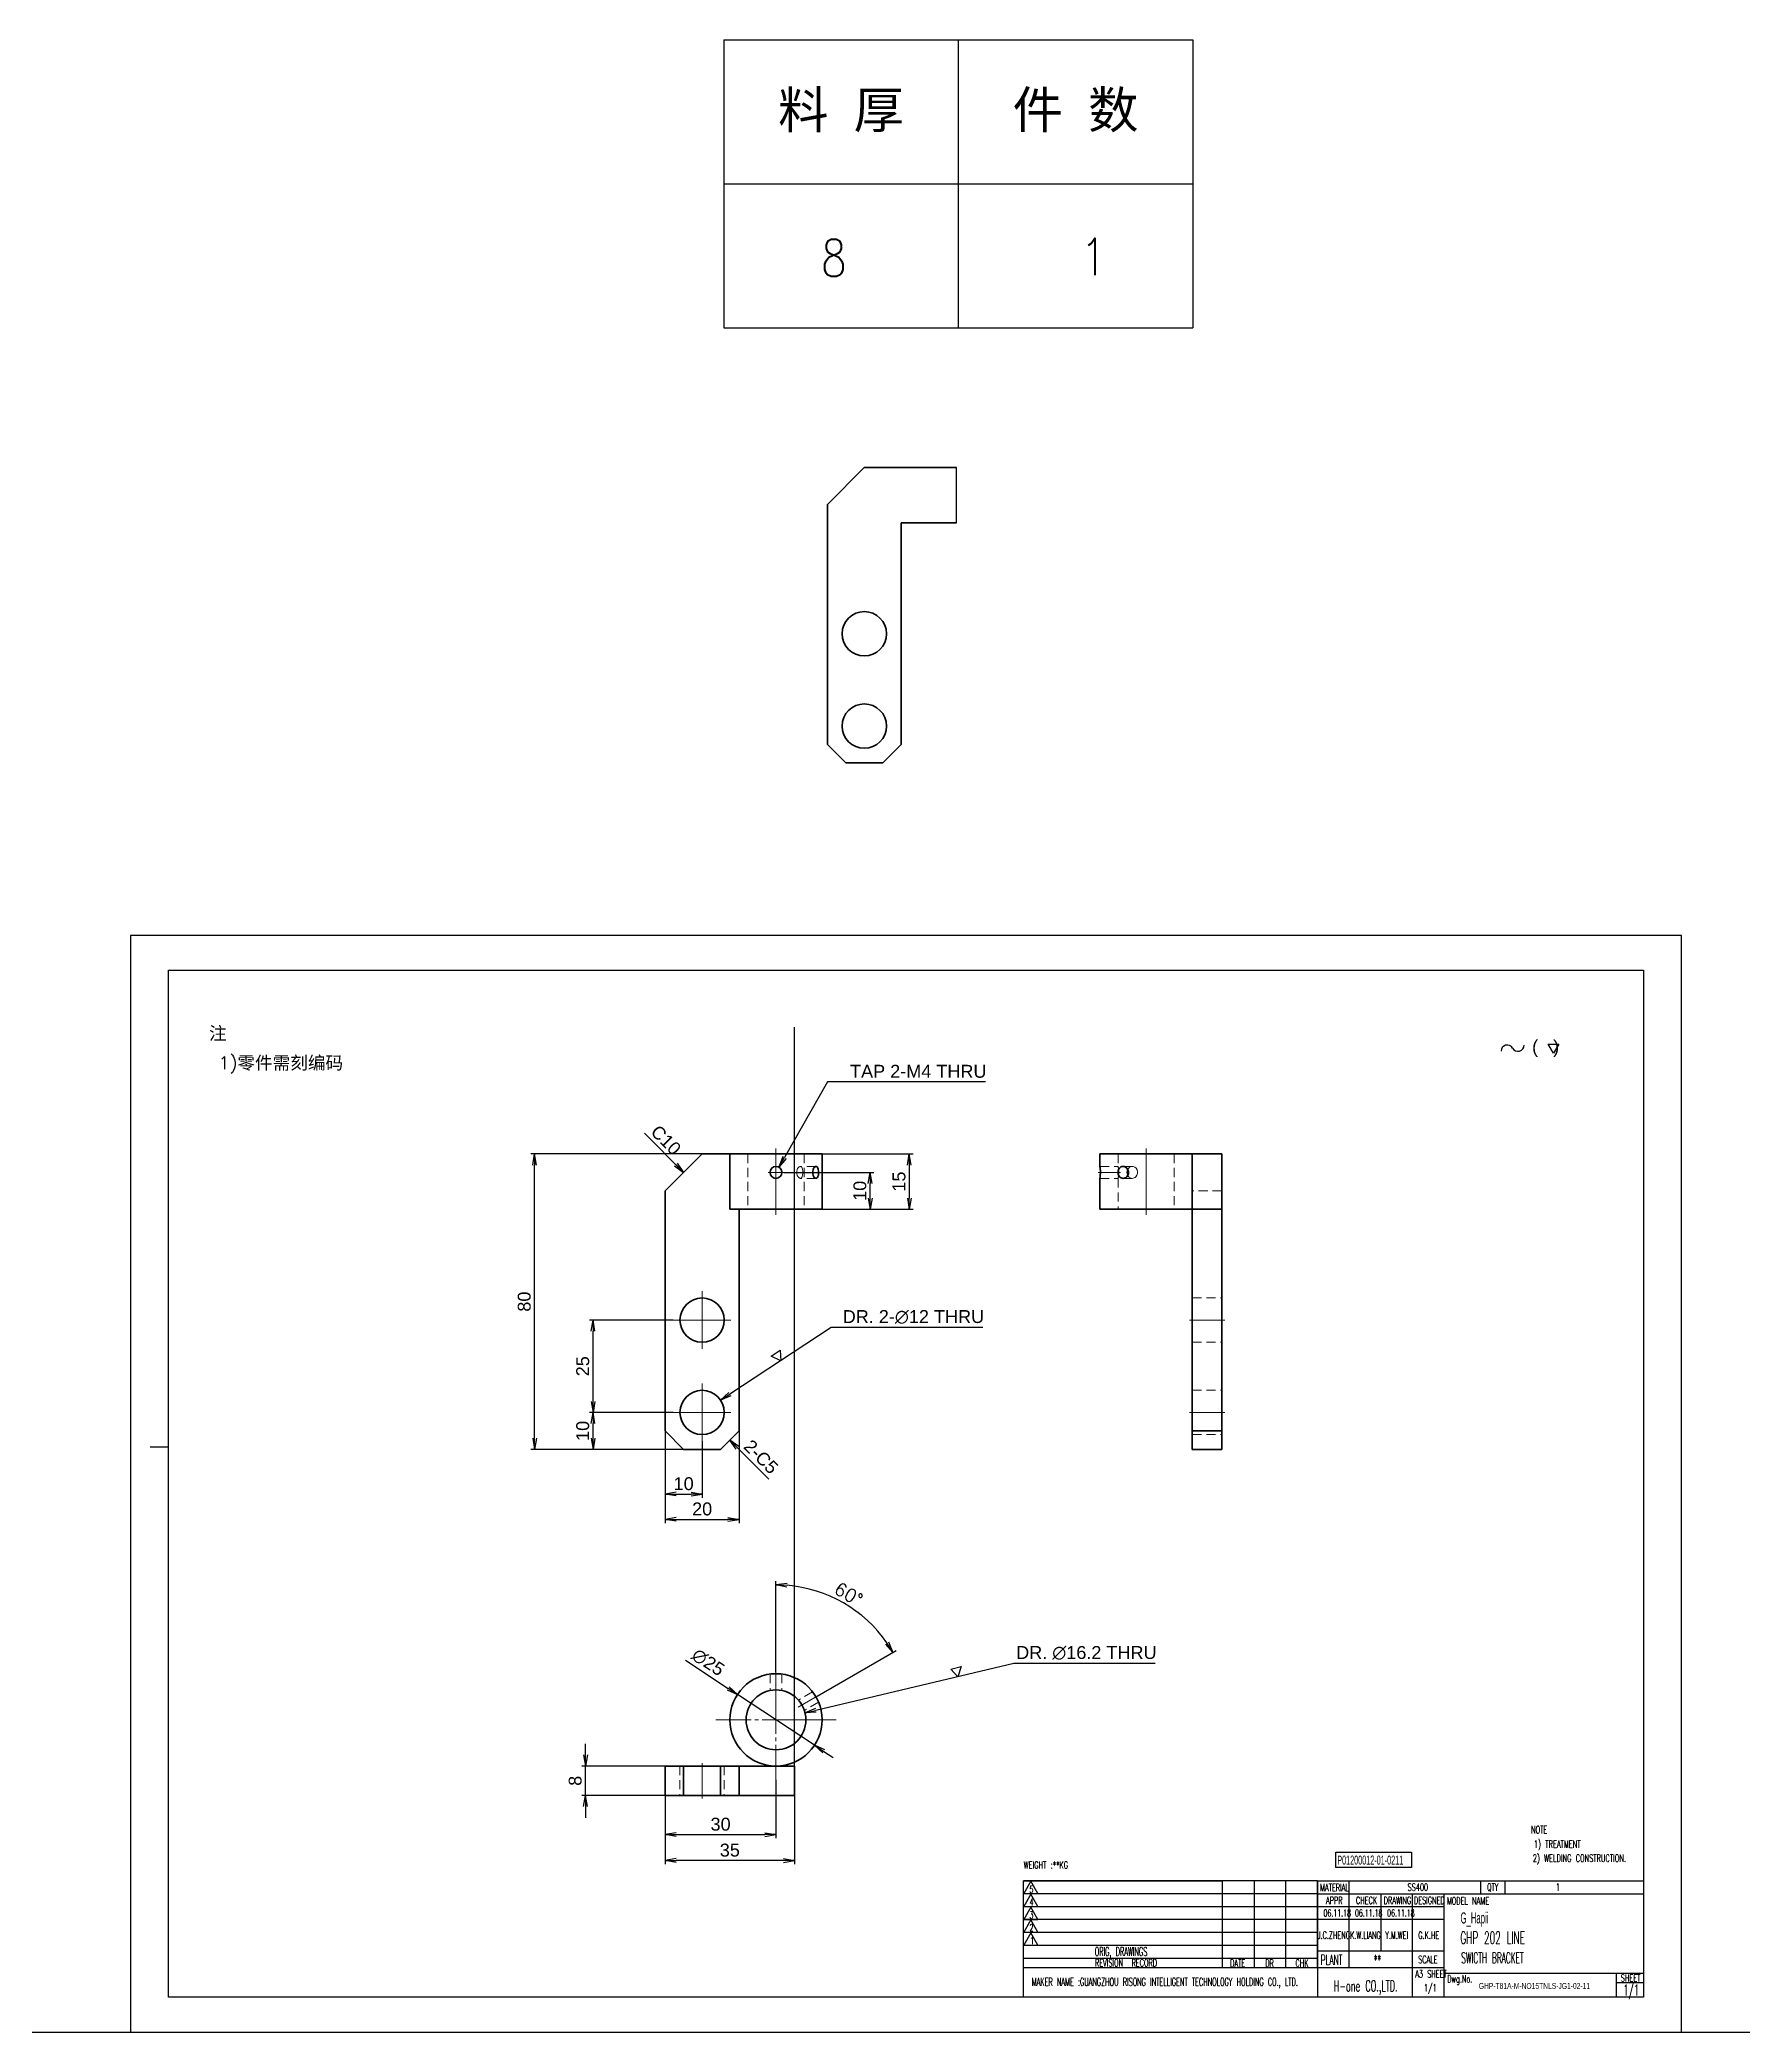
# Model space of a CAD drawing. Header units: millimetres. Extents: x 1842 to 16330, y -758 to 3963.
# Drawn here: x 12715 to 13175, y 2038 to 2577 of the extents above; entities that cross this region are included whole.
import ezdxf
from ezdxf.enums import TextEntityAlignment as Align

# ---------------------------------------------------------------- set-up
doc = ezdxf.new("R2010")
doc.units = ezdxf.units.MM
doc.linetypes.add('CENTER-HOKUTO', pattern=[23, 20, -1, 1, -1])
doc.linetypes.add('HIDDEN-HOKUTO', pattern=[3.8, 2.5, -1.3])
doc.layers.add('AM_7', color=2, linetype='CENTER-HOKUTO', lineweight=30)
doc.layers.add('AM_HID', color=1, linetype='HIDDEN-HOKUTO', lineweight=25)
doc.layers.add('title_frame', color=7, linetype='Continuous')
doc.layers.add('word_dim', color=253, linetype='Continuous')
doc.styles.add('DIM', font='romans.shx', dxfattribs={"width": 0.8, "bigfont": 'bigfont.shx'})
doc.styles.add('MX_NOTE_STANDARD', font='txt.shx', dxfattribs={"bigfont": 'bigfont.shx'})
doc.styles.get("Standard").update_dxf_attribs({"font": 'arial.ttf'})
doc.dimstyles.new('RS1-1', dxfattribs={"dimtxt": 3.5, "dimasz": 3, "dimexe": 1, "dimexo": 0, "dimgap": 1, "dimtad": 3, "dimdsep": 46, "dimtxsty": 'Standard', "dimblk1": 'OPEN', "dimblk2": 'OPEN', "dimsah": 1, "dimcen": 0, "dimclrd": 256, "dimclre": 256, "dimclrt": 3, "dimazin": 2, "dimtfac": 1, "dimtmove": 0, "dimatfit": 3, "dimldrblk": 'OPEN', "dimfxl": 0, "dimtolj": 1, "dimtzin": 0, "dimarcsym": 0})

# ---------------------------------------------------------------- blocks, each defined once
blk = doc.blocks.new('A$C404331B6')
at = {"layer": 'title_frame'}
for p, q in [((0, -31.5), (0, 0)), ((0, 0), (53.9, 0)), ((79.62, 0), (0, 0)), ((53.9, -23.5), (53.9, 0)), ((62.48, -23.5), (62.48, 0)), ((62.48, -23.5), (62.48, 0)), ((71.05, -23.5), (71.05, 0)), ((71.05, -23.5), (71.05, 0)), ((79.62, 0), (79.62, -31.5)), ((79.62, 0), (167.83, 0)), ((88.2, -23.5), (88.2, 0)), ((123.73, 0), (123.73, -3.5)), ((130.3, 0), (130.3, -3.5)), ((53.9, -3.5), (0, -3.5)), ((79.62, -3.5), (0, -3.5)), ((1.98, -0.12), (0.1, -3.45)), ((0.1, -3.45), (3.86, -3.45)), ((1.98, -3.6), (0.1, -6.92)), ((3.86, -3.45), (1.98, -0.12)), ((3.86, -6.92), (1.98, -3.6)), ((79.62, -3.5), (167.83, -3.5)), ((96.78, -18.9), (96.78, -3.5)), ((105.35, -31.5), (105.35, -3.5)), ((113.92, -31.5), (113.92, -3.5)), ((53.9, -7), (0, -7)), ((79.62, -7), (0, -7)), ((53.9, -10.5), (0, -10.5)), ((79.62, -10.5), (0, -10.5)), ((0.1, -6.92), (3.86, -6.92)), ((1.98, -7.13), (0.1, -10.45)), ((0.1, -10.45), (3.86, -10.45)), ((1.98, -10.54), (0.1, -13.87)), ((3.86, -10.45), (1.98, -7.13)), ((3.86, -13.87), (1.98, -10.54)), ((113.92, -7), (79.62, -7)), ((113.92, -10.5), (79.62, -10.5)), ((53.9, -14), (0, -14)), ((79.62, -14), (0, -14)), ((0.1, -13.87), (3.86, -13.87)), ((1.98, -14.07), (0.1, -17.4)), ((3.86, -17.4), (1.98, -14.07)), ((53.9, -17.5), (0, -17.5)), ((79.62, -17.5), (0, -17.5)), ((53.9, -21), (0, -21)), ((79.62, -21), (0, -21)), ((0.1, -17.4), (3.86, -17.4)), ((79.62, -18.9), (113.92, -18.9)), ((79.62, -23.5), (0, -23.5)), ((113.92, -23.5), (79.62, -23.5)), ((113.92, -25), (167.83, -25)), ((160.48, -25), (160.48, -31.5)), ((167.83, -31.5), (0, -31.5)), ((160.48, -27.5), (167.83, -27.5))]:
    blk.add_line(p, q, dxfattribs=at)
at = {"layer": 'title_frame', "color": 3, "style": 'MX_NOTE_STANDARD', "width": 0.5341}
for s, height, p in [('5', 1.92, (1.59, -3.22)), ('4', 1.92, (1.59, -6.7)), ('MATERIAL', 1.973, (80.3, -2.79)), ('APPR', 1.973, (81.89, -6.26)), ('CHECK', 1.973, (89.99, -6.26)), ('DRAWING', 1.973, (97.51, -6.26)), ('DESIGNED', 1.973, (105.7, -6.26)), ('MODEL NAME', 1.973, (114.63, -6.41)), ('QTY', 1.973, (125.5, -2.7)), ('3', 1.92, (1.59, -10.23)), ('2', 1.92, (1.59, -13.64)), ('1', 1.92, (1.78, -17.17)), ('ORIG, DRAWINGS', 2.4112, (19.27, -20.34)), ('REVISION  RECORD', 1.9728, (19.32, -23.18)), ('DATE', 1.973, (55.94, -23.26)), ('DR', 1.973, (65.43, -23.27)), ('CHK', 1.973, (73.61, -23.23)), ('PLANT', 2.74, (80.46, -22.73)), ('SCALE', 1.973, (106.88, -22.28)), ('MAKER NAME :GUANGZHOU RISONG INTELLIGENT TECHNOLOGY HOLDING CO., LTD.', 2.16, (2.22, -28.43)), ('Dwg.No.', 1.973, (114.71, -27.52)), ('SHEET', 1.973, (161.71, -27.29))]:
    blk.add_text(s, height=height, dxfattribs=at).set_placement(p)
blk = doc.blocks.new('shiage0')
at = {"layer": 'word_dim', "color": 3, "linetype": 'Continuous'}
for centre, start, end in [((1.69, 0), 30, 180), ((4.61, 1.69), 210, 0)]:
    blk.add_arc(centre, 1.69, start, end, dxfattribs=at)
blk = doc.blocks.new('12')
at = {"layer": 'title_frame', "color": 3, "linetype": 'Continuous'}
blk.add_lwpolyline([(20.46, 3.03), (19.01, 5.53), (21.9, 5.53)], close=True, dxfattribs=at)
blk.add_blockref('shiage0', (6.23, 3.56), dxfattribs=at)
blk.add_text('(   )', height=3.5, dxfattribs=at).set_placement((14.64, 3.08))
blk = doc.blocks.new('_Open')
at = {"color": 0, "lineweight": -2}
for p, q in [((-1, 0.17), (0, 0)), ((-1, -0.17), (0, 0)), ((0, 0), (-1, 0))]:
    blk.add_line(p, q, dxfattribs=at)
blk = doc.blocks.new('*D310')
at = {"layer": 'DEFPOINTS', "color": 0, "linetype": 'Continuous', "ltscale": 2, "transparency": 16777216}
for p in [(12883.89, 2101.94), (12918.89, 2101.94), (12883.89, 2084.36)]:
    blk.add_point(p, dxfattribs=at)
at = {"layer": 'word_dim', "linetype": 'Continuous', "lineweight": -2, "ltscale": 2, "transparency": 16777216}
for p, q in [((12883.89, 2101.94), (12883.89, 2083.36)), ((12918.89, 2101.94), (12918.89, 2083.36)), ((12915.89, 2084.36), (12886.89, 2084.36))]:
    blk.add_line(p, q, dxfattribs=at)
at = {"layer": 'word_dim', "linetype": 'Continuous', "lineweight": -2, "ltscale": 2, "transparency": 16777216, "xscale": 3, "yscale": 3, "zscale": 3, "rotation": 180}
blk.add_blockref('_Open', (12883.89, 2084.36), dxfattribs=at)
at = {"layer": 'word_dim', "linetype": 'Continuous', "lineweight": -2, "ltscale": 2, "transparency": 16777216, "xscale": 3, "yscale": 3, "zscale": 3}
blk.add_blockref('_Open', (12918.89, 2084.36), dxfattribs=at)
at = {"layer": 'word_dim', "color": 3, "linetype": 'Continuous', "ltscale": 2, "transparency": 16777216, "insert": (12901.39, 2087.15), "char_height": 3.5, "attachment_point": 5}
blk.add_mtext('\\A1;35', dxfattribs=at)
blk = doc.blocks.new('*D311')
at = {"layer": 'DEFPOINTS', "color": 0, "linetype": 'Continuous', "ltscale": 2, "transparency": 16777216}
for p in [(12862.32, 2109.94), (12883.89, 2109.94), (12883.89, 2101.94)]:
    blk.add_point(p, dxfattribs=at)
at = {"layer": 'word_dim', "linetype": 'Continuous', "lineweight": -2, "ltscale": 2, "transparency": 16777216}
for p, q in [((12862.32, 2112.94), (12862.32, 2115.94)), ((12883.89, 2109.94), (12861.32, 2109.94)), ((12862.32, 2101.94), (12862.32, 2109.94)), ((12883.89, 2101.94), (12861.32, 2101.94)), ((12862.32, 2098.94), (12862.32, 2095.94))]:
    blk.add_line(p, q, dxfattribs=at)
at = {"layer": 'word_dim', "linetype": 'Continuous', "lineweight": -2, "ltscale": 2, "transparency": 16777216, "xscale": 3, "yscale": 3, "zscale": 3}
for p, rotation in [((12862.32, 2109.94), 270), ((12862.32, 2101.94), 90)]:
    blk.add_blockref('_Open', p, dxfattribs=dict(at, rotation=rotation))
at = {"layer": 'word_dim', "color": 3, "linetype": 'Continuous', "ltscale": 2, "transparency": 16777216, "insert": (12859.53, 2105.94), "char_height": 3.5, "attachment_point": 5, "rotation": 90}
blk.add_mtext('\\A1;8', dxfattribs=at)
blk = doc.blocks.new('*D312')
at = {"layer": 'DEFPOINTS', "color": 0, "linetype": 'Continuous', "ltscale": 2, "transparency": 16777216}
for p in [(12883.89, 2200.69), (12903.89, 2200.69), (12903.89, 2176.74)]:
    blk.add_point(p, dxfattribs=at)
at = {"layer": 'word_dim', "linetype": 'Continuous', "lineweight": -2, "ltscale": 2, "transparency": 16777216}
for p, q in [((12883.89, 2200.69), (12883.89, 2175.74)), ((12903.89, 2200.69), (12903.89, 2175.74)), ((12886.89, 2176.74), (12900.89, 2176.74))]:
    blk.add_line(p, q, dxfattribs=at)
at = {"layer": 'word_dim', "linetype": 'Continuous', "lineweight": -2, "ltscale": 2, "transparency": 16777216, "xscale": 3, "yscale": 3, "zscale": 3, "rotation": 180}
blk.add_blockref('_Open', (12883.89, 2176.74), dxfattribs=at)
at = {"layer": 'word_dim', "linetype": 'Continuous', "lineweight": -2, "ltscale": 2, "transparency": 16777216, "xscale": 3, "yscale": 3, "zscale": 3}
blk.add_blockref('_Open', (12903.89, 2176.74), dxfattribs=at)
at = {"layer": 'word_dim', "color": 3, "linetype": 'Continuous', "ltscale": 2, "transparency": 16777216, "insert": (12893.89, 2179.53), "char_height": 3.5, "attachment_point": 5}
blk.add_mtext('\\A1;20', dxfattribs=at)
blk = doc.blocks.new('*D313')
at = {"layer": 'DEFPOINTS', "color": 0, "linetype": 'Continuous', "ltscale": 2, "transparency": 16777216}
for p in [(12848.52, 2275.69), (12897.64, 2275.69), (12893.89, 2195.69)]:
    blk.add_point(p, dxfattribs=at)
at = {"layer": 'word_dim', "linetype": 'Continuous', "lineweight": -2, "ltscale": 2, "transparency": 16777216}
for p, q in [((12897.64, 2275.69), (12847.52, 2275.69)), ((12848.52, 2198.69), (12848.52, 2272.69)), ((12893.89, 2195.69), (12847.52, 2195.69))]:
    blk.add_line(p, q, dxfattribs=at)
at = {"layer": 'word_dim', "linetype": 'Continuous', "lineweight": -2, "ltscale": 2, "transparency": 16777216, "xscale": 3, "yscale": 3, "zscale": 3}
for p, rotation in [((12848.52, 2275.69), 90), ((12848.52, 2195.69), 270)]:
    blk.add_blockref('_Open', p, dxfattribs=dict(at, rotation=rotation))
at = {"layer": 'word_dim', "color": 3, "linetype": 'Continuous', "ltscale": 2, "transparency": 16777216, "insert": (12845.73, 2235.69), "char_height": 3.5, "attachment_point": 5, "rotation": 90}
blk.add_mtext('\\A1;80', dxfattribs=at)
blk = doc.blocks.new('*D314')
at = {"layer": 'DEFPOINTS', "color": 0, "linetype": 'Continuous', "ltscale": 2, "transparency": 16777216}
for p in [(12913.89, 2106.19), (12883.89, 2101.94), (12913.89, 2091.38)]:
    blk.add_point(p, dxfattribs=at)
at = {"layer": 'word_dim', "linetype": 'Continuous', "lineweight": -2, "ltscale": 2, "transparency": 16777216}
for p, q in [((12913.89, 2106.19), (12913.89, 2090.38)), ((12883.89, 2101.94), (12883.89, 2090.38)), ((12886.89, 2091.38), (12910.89, 2091.38))]:
    blk.add_line(p, q, dxfattribs=at)
at = {"layer": 'word_dim', "linetype": 'Continuous', "lineweight": -2, "ltscale": 2, "transparency": 16777216, "xscale": 3, "yscale": 3, "zscale": 3, "rotation": 180}
blk.add_blockref('_Open', (12883.89, 2091.38), dxfattribs=at)
at = {"layer": 'word_dim', "linetype": 'Continuous', "lineweight": -2, "ltscale": 2, "transparency": 16777216, "xscale": 3, "yscale": 3, "zscale": 3}
blk.add_blockref('_Open', (12913.89, 2091.38), dxfattribs=at)
at = {"layer": 'word_dim', "color": 3, "linetype": 'Continuous', "ltscale": 2, "transparency": 16777216, "insert": (12898.89, 2094.17), "char_height": 3.5, "attachment_point": 5}
blk.add_mtext('\\A1;30', dxfattribs=at)
blk = doc.blocks.new('*D315')
at = {"layer": 'DEFPOINTS', "color": 0, "linetype": 'Continuous', "ltscale": 2, "transparency": 16777216}
for p in [(12926.39, 2275.69), (12925.55, 2260.69), (12949.99, 2260.69)]:
    blk.add_point(p, dxfattribs=at)
at = {"layer": 'word_dim', "linetype": 'Continuous', "lineweight": -2, "ltscale": 2, "transparency": 16777216}
for p, q in [((12926.39, 2275.69), (12950.99, 2275.69)), ((12949.99, 2272.69), (12949.99, 2263.69)), ((12925.55, 2260.69), (12950.99, 2260.69))]:
    blk.add_line(p, q, dxfattribs=at)
at = {"layer": 'word_dim', "linetype": 'Continuous', "lineweight": -2, "ltscale": 2, "transparency": 16777216, "xscale": 3, "yscale": 3, "zscale": 3}
for p, rotation in [((12949.99, 2275.69), 90), ((12949.99, 2260.69), 270)]:
    blk.add_blockref('_Open', p, dxfattribs=dict(at, rotation=rotation))
at = {"layer": 'word_dim', "color": 3, "linetype": 'Continuous', "ltscale": 2, "transparency": 16777216, "insert": (12947.21, 2268.19), "char_height": 3.5, "attachment_point": 5, "rotation": 90}
blk.add_mtext('\\A1;15', dxfattribs=at)
blk = doc.blocks.new('*D316')
at = {"layer": 'DEFPOINTS', "color": 0, "linetype": 'Continuous', "ltscale": 2, "transparency": 16777216}
for p in [(12903.45, 2129.32), (12924.32, 2115.55)]:
    blk.add_point(p, dxfattribs=at)
at = {"layer": 'word_dim', "linetype": 'Continuous', "lineweight": -2, "ltscale": 2, "transparency": 16777216}
for p, q in [((12889.39, 2138.6), (12900.95, 2130.97)), ((12924.32, 2115.55), (12903.45, 2129.32)), ((12926.83, 2113.9), (12929.33, 2112.25))]:
    blk.add_line(p, q, dxfattribs=at)
at = {"layer": 'word_dim', "linetype": 'Continuous', "lineweight": -2, "ltscale": 2, "transparency": 16777216, "xscale": 3, "yscale": 3, "zscale": 3}
for p, rotation in [((12903.45, 2129.32), 326.5920640243536), ((12924.32, 2115.55), 146.5920640243536)]:
    blk.add_blockref('_Open', p, dxfattribs=dict(at, rotation=rotation))
at = {"layer": 'word_dim', "color": 3, "linetype": 'Continuous', "ltscale": 2, "transparency": 16777216, "insert": (12895.51, 2138.02), "char_height": 3.5, "attachment_point": 5, "rotation": 326.5921}
blk.add_mtext('\\A1;∅25', dxfattribs=at)
blk = doc.blocks.new('*D317')
at = {"layer": 'DEFPOINTS', "color": 0, "linetype": 'Continuous', "ltscale": 2, "transparency": 16777216}
for p in [(12937.39, 2150.45), (12913.89, 2135.36), (12913.89, 2129.36), (12919.89, 2125.9), (12925.08, 2128.9)]:
    blk.add_point(p, dxfattribs=at)
at = {"layer": 'word_dim', "linetype": 'Continuous', "lineweight": -2, "ltscale": 2, "transparency": 16777216}
for p, q in [((12913.89, 2135.36), (12913.89, 2160)), ((12925.08, 2128.9), (12946.42, 2141.22))]:
    blk.add_line(p, q, dxfattribs=at)
blk.add_arc((12913.89, 2122.44), 36.56, 34.7033, 85.2977, dxfattribs=at)
at = {"layer": 'word_dim', "linetype": 'Continuous', "lineweight": -2, "ltscale": 2, "transparency": 16777216, "xscale": 3, "yscale": 3, "zscale": 3}
for p, rotation in [((12913.89, 2159), 177.6488553766587), ((12945.55, 2140.72), 302.3521863672289)]:
    blk.add_blockref('_Open', p, dxfattribs=dict(at, rotation=rotation))
at = {"layer": 'word_dim', "color": 3, "linetype": 'Continuous', "ltscale": 2, "transparency": 16777216, "insert": (12933.55, 2156.48), "char_height": 3.5, "attachment_point": 5, "rotation": 330.0005}
blk.add_mtext('\\A1;{\\Fsimplex|c0;60°}', dxfattribs=at)
blk = doc.blocks.new('*D318')
at = {"layer": 'DEFPOINTS', "color": 0, "linetype": 'Continuous', "ltscale": 2, "transparency": 16777216}
for p in [(12916, 2270.69), (12939.4, 2270.69), (12926.39, 2260.69)]:
    blk.add_point(p, dxfattribs=at)
at = {"layer": 'word_dim', "linetype": 'Continuous', "lineweight": -2, "ltscale": 2, "transparency": 16777216}
for p, q in [((12916, 2270.69), (12940.4, 2270.69)), ((12939.4, 2263.69), (12939.4, 2267.69)), ((12926.39, 2260.69), (12940.4, 2260.69))]:
    blk.add_line(p, q, dxfattribs=at)
at = {"layer": 'word_dim', "linetype": 'Continuous', "lineweight": -2, "ltscale": 2, "transparency": 16777216, "xscale": 3, "yscale": 3, "zscale": 3}
for p, rotation in [((12939.4, 2270.69), 90), ((12939.4, 2260.69), 270)]:
    blk.add_blockref('_Open', p, dxfattribs=dict(at, rotation=rotation))
at = {"layer": 'word_dim', "color": 3, "linetype": 'Continuous', "ltscale": 2, "transparency": 16777216, "insert": (12936.62, 2265.69), "char_height": 3.5, "attachment_point": 5, "rotation": 90}
blk.add_mtext('\\A1;10', dxfattribs=at)
blk = doc.blocks.new('*D319')
at = {"layer": 'DEFPOINTS', "color": 0, "linetype": 'Continuous', "ltscale": 2, "transparency": 16777216}
for p in [(12914.69, 2272.1), (12913.09, 2269.28)]:
    blk.add_point(p, dxfattribs=at)
at = {"layer": 'word_dim', "linetype": 'Continuous', "lineweight": -2, "ltscale": 2, "transparency": 16777216}
for p, q in [((12927.81, 2295.25), (12916.17, 2274.71)), ((12970.63, 2295.25), (12927.81, 2295.25))]:
    blk.add_line(p, q, dxfattribs=at)
at = {"layer": 'word_dim', "linetype": 'Continuous', "lineweight": -2, "ltscale": 2, "transparency": 16777216, "xscale": 3, "yscale": 3, "zscale": 3, "rotation": 240.454376710868}
blk.add_blockref('_Open', (12914.69, 2272.1), dxfattribs=at)
at = {"layer": 'word_dim', "color": 3, "linetype": 'Continuous', "ltscale": 2, "transparency": 16777216, "insert": (12952.41, 2298.04), "char_height": 3.5, "attachment_point": 5}
blk.add_mtext('\\A1;TAP 2-M4 THRU', dxfattribs=at)
blk = doc.blocks.new('*D320')
at = {"layer": 'DEFPOINTS', "color": 0, "linetype": 'Continuous', "ltscale": 2, "transparency": 16777216}
for p in [(12883.89, 2200.69), (12893.89, 2197.89), (12893.89, 2183.58)]:
    blk.add_point(p, dxfattribs=at)
at = {"layer": 'word_dim', "linetype": 'Continuous', "lineweight": -2, "ltscale": 2, "transparency": 16777216}
for p, q in [((12883.89, 2200.69), (12883.89, 2182.58)), ((12893.89, 2197.89), (12893.89, 2182.58)), ((12886.89, 2183.58), (12890.89, 2183.58))]:
    blk.add_line(p, q, dxfattribs=at)
at = {"layer": 'word_dim', "linetype": 'Continuous', "lineweight": -2, "ltscale": 2, "transparency": 16777216, "xscale": 3, "yscale": 3, "zscale": 3, "rotation": 180}
blk.add_blockref('_Open', (12883.89, 2183.58), dxfattribs=at)
at = {"layer": 'word_dim', "linetype": 'Continuous', "lineweight": -2, "ltscale": 2, "transparency": 16777216, "xscale": 3, "yscale": 3, "zscale": 3}
blk.add_blockref('_Open', (12893.89, 2183.58), dxfattribs=at)
at = {"layer": 'word_dim', "color": 3, "linetype": 'Continuous', "ltscale": 2, "transparency": 16777216, "insert": (12888.89, 2186.37), "char_height": 3.5, "attachment_point": 5}
blk.add_mtext('\\A1;10', dxfattribs=at)
blk = doc.blocks.new('*D321')
at = {"layer": 'DEFPOINTS', "color": 0, "linetype": 'Continuous', "ltscale": 2, "transparency": 16777216}
for p in [(12864.35, 2205.69), (12886.09, 2205.69), (12888.89, 2195.69)]:
    blk.add_point(p, dxfattribs=at)
at = {"layer": 'word_dim', "linetype": 'Continuous', "lineweight": -2, "ltscale": 2, "transparency": 16777216}
for p, q in [((12886.09, 2205.69), (12863.35, 2205.69)), ((12864.35, 2198.69), (12864.35, 2202.69)), ((12888.89, 2195.69), (12863.35, 2195.69))]:
    blk.add_line(p, q, dxfattribs=at)
at = {"layer": 'word_dim', "linetype": 'Continuous', "lineweight": -2, "ltscale": 2, "transparency": 16777216, "xscale": 3, "yscale": 3, "zscale": 3}
for p, rotation in [((12864.35, 2205.69), 90), ((12864.35, 2195.69), 270)]:
    blk.add_blockref('_Open', p, dxfattribs=dict(at, rotation=rotation))
at = {"layer": 'word_dim', "color": 3, "linetype": 'Continuous', "ltscale": 2, "transparency": 16777216, "insert": (12861.57, 2200.69), "char_height": 3.5, "attachment_point": 5, "rotation": 90}
blk.add_mtext('\\A1;10', dxfattribs=at)
blk = doc.blocks.new('*D322')
at = {"layer": 'DEFPOINTS', "color": 0, "linetype": 'Continuous', "ltscale": 2, "transparency": 16777216}
for p in [(12864.35, 2230.69), (12886.09, 2230.69), (12886.09, 2205.69)]:
    blk.add_point(p, dxfattribs=at)
at = {"layer": 'word_dim', "linetype": 'Continuous', "lineweight": -2, "ltscale": 2, "transparency": 16777216}
for p, q in [((12886.09, 2230.69), (12863.35, 2230.69)), ((12864.35, 2208.69), (12864.35, 2227.69)), ((12886.09, 2205.69), (12863.35, 2205.69))]:
    blk.add_line(p, q, dxfattribs=at)
at = {"layer": 'word_dim', "linetype": 'Continuous', "lineweight": -2, "ltscale": 2, "transparency": 16777216, "xscale": 3, "yscale": 3, "zscale": 3}
for p, rotation in [((12864.35, 2230.69), 90), ((12864.35, 2205.69), 270)]:
    blk.add_blockref('_Open', p, dxfattribs=dict(at, rotation=rotation))
at = {"layer": 'word_dim', "color": 3, "linetype": 'Continuous', "ltscale": 2, "transparency": 16777216, "insert": (12861.57, 2218.19), "char_height": 3.5, "attachment_point": 5, "rotation": 90}
blk.add_mtext('\\A1;25', dxfattribs=at)
blk = doc.blocks.new('*D323')
at = {"layer": 'DEFPOINTS', "color": 0, "linetype": 'Continuous', "ltscale": 2, "transparency": 16777216}
for p in [(12898.9, 2208.98), (12888.87, 2202.4)]:
    blk.add_point(p, dxfattribs=at)
at = {"layer": 'word_dim', "linetype": 'Continuous', "lineweight": -2, "ltscale": 2, "transparency": 16777216}
for p, q in [((12928.84, 2228.65), (12901.41, 2210.63)), ((12969.87, 2228.65), (12928.84, 2228.65))]:
    blk.add_line(p, q, dxfattribs=at)
at = {"layer": 'word_dim', "linetype": 'Continuous', "lineweight": -2, "ltscale": 2, "transparency": 16777216, "xscale": 3, "yscale": 3, "zscale": 3, "rotation": 213.3031340273907}
blk.add_blockref('_Open', (12898.9, 2208.98), dxfattribs=at)
at = {"layer": 'word_dim', "color": 3, "linetype": 'Continuous', "ltscale": 2, "transparency": 16777216, "insert": (12951.1, 2231.53), "char_height": 3.5, "attachment_point": 5}
blk.add_mtext('\\A1;DR. 2-∅12 THRU', dxfattribs=at)
blk = doc.blocks.new('shiage1')
at = {"layer": 'word_dim', "color": 3, "linetype": 'Continuous'}
for p, q in [((0, 0), (-1.44, 2.5)), ((-1.44, 2.5), (1.44, 2.5)), ((1.44, 2.5), (0, 0))]:
    blk.add_line(p, q, dxfattribs=at)
blk = doc.blocks.new('*D325')
at = {"layer": 'DEFPOINTS', "color": 0, "linetype": 'Continuous', "ltscale": 2, "transparency": 16777216}
for p in [(12906.01, 2120.57), (12921.77, 2124.3)]:
    blk.add_point(p, dxfattribs=at)
at = {"layer": 'word_dim', "linetype": 'Continuous', "lineweight": -2, "ltscale": 2, "transparency": 16777216}
for p, q in [((12978.3, 2137.68), (12924.69, 2124.99)), ((13016.57, 2137.68), (12978.3, 2137.68))]:
    blk.add_line(p, q, dxfattribs=at)
at = {"layer": 'word_dim', "linetype": 'Continuous', "lineweight": -2, "ltscale": 2, "transparency": 16777216, "xscale": 3, "yscale": 3, "zscale": 3, "rotation": 193.3121397583096}
blk.add_blockref('_Open', (12921.77, 2124.3), dxfattribs=at)
at = {"layer": 'word_dim', "color": 3, "linetype": 'Continuous', "ltscale": 2, "transparency": 16777216, "insert": (12997.93, 2140.56), "char_height": 3.5, "attachment_point": 5}
blk.add_mtext('\\A1;DR. ∅16.2 THRU', dxfattribs=at)
blk = doc.blocks.new('*T250')
at = {"color": 0, "linetype": 'ByBlock', "lineweight": -2, "transparency": 16777216}
for p, q in [((0, 0), (127, 0)), ((0, 0), (0, -78)), ((63.5, 0), (63.5, -78)), ((127, 0), (127, -78)), ((0, -39), (127, -39)), ((0, -78), (127, -78))]:
    blk.add_line(p, q, dxfattribs=at)
at = {"color": 0, "transparency": 16777216, "char_height": 10, "width": 60.5, "attachment_point": 5}
for s, insert in [('{\\fSimSun|b0|i0|c134|p2;料 厚}', (31.75, -19.5)), ('{\\fSimSun|b0|i0|c134|p2;件 数}', (95.25, -19.5))]:
    blk.add_mtext(s, dxfattribs=dict(at, insert=insert))
blk = doc.blocks.new('拆图参数')
blk.add_blockref('*T250', (-63.5, 78))
at = {"style": 'DIM', "width": 0.8}
blk.add_attdef('6', text='', height=10, dxfattribs=at).set_placement((-37.13, 18.91), align=Align.MIDDLE_LEFT)
blk.add_attdef('1', text='', height=10, dxfattribs=at).set_placement((36.65, 19.27), align=Align.MIDDLE_CENTER)

msp = doc.modelspace()

# ---------------------------------------------------------------- linework, layer by layer
at = {"color": 7, "lineweight": 35, "ltscale": 0.353553}
for p, q in [((12937.803, 2461.553), (12927.803, 2451.553)), ((12893.889, 2275.69), (12883.889, 2265.69))]:
    msp.add_line(p, q, dxfattribs=at)
at = {"color": 7, "lineweight": 35, "ltscale": 0.1875}
for p, q in [((12937.803, 2461.553), (12962.803, 2461.553)), ((12893.889, 2275.69), (12901.389, 2275.69))]:
    msp.add_line(p, q, dxfattribs=at)
for p, q in [((12962.803, 2446.553), (12962.803, 2461.553)), ((12918.889, 2109.937), (12918.889, 2310.045)), ((1841.956, 2037.875), (14508.801, 2037.875))]:
    msp.add_line(p, q)
at = {"color": 7, "lineweight": 35}
for p, q in [((12927.803, 2386.553), (12927.803, 2451.553)), ((12947.803, 2446.553), (12962.803, 2446.553)), ((12947.803, 2446.553), (12947.803, 2386.553)), ((12901.389, 2275.69), (12924.714, 2275.69)), ((12883.889, 2200.69), (12883.889, 2265.69)), ((12901.389, 2260.69), (12924.714, 2260.69)), ((12903.889, 2260.69), (12903.889, 2200.69)), ((13026.617, 2260.69), (13026.617, 2200.69)), ((13034.617, 2260.69), (13034.617, 2200.69))]:
    msp.add_line(p, q, dxfattribs=at)
at = {"color": 7, "lineweight": 35, "ltscale": 0.176777}
for p, q in [((12927.803, 2386.553), (12932.803, 2381.553)), ((12942.803, 2381.553), (12947.803, 2386.553)), ((12883.889, 2200.69), (12888.889, 2195.69)), ((12898.889, 2195.69), (12903.889, 2200.69))]:
    msp.add_line(p, q, dxfattribs=at)
at = {"color": 7, "lineweight": 35, "ltscale": 0.25}
for p, q in [((12942.803, 2381.553), (12932.803, 2381.553)), ((12898.889, 2195.69), (12888.889, 2195.69)), ((12898.889, 2109.937), (12888.889, 2109.937)), ((12898.889, 2101.937), (12888.889, 2101.937))]:
    msp.add_line(p, q, dxfattribs=at)
at = {"color": 7, "lineweight": 35, "ltscale": 0.375}
for p, q in [((12901.389, 2275.69), (12901.389, 2260.69)), ((12926.389, 2275.69), (12926.389, 2260.69)), ((13026.617, 2275.69), (13026.617, 2260.69)), ((13026.617, 2275.69), (13026.617, 2260.69)), ((13034.617, 2275.69), (13034.617, 2260.69)), ((12918.889, 2109.937), (12903.889, 2109.937)), ((12918.889, 2101.937), (12903.889, 2101.937))]:
    msp.add_line(p, q, dxfattribs=at)
at = {"color": 7, "lineweight": 35, "ltscale": 0.04187}
for p, q in [((12924.714, 2275.69), (12926.389, 2275.69)), ((12924.714, 2260.69), (12926.389, 2260.69))]:
    msp.add_line(p, q, dxfattribs=at)
at = {"color": 7, "lineweight": 35, "ltscale": 0.15625}
for p, q in [((13001.617, 2275.69), (13007.867, 2275.69)), ((13001.617, 2260.69), (13007.867, 2260.69))]:
    msp.add_line(p, q, dxfattribs=at)
at = {"color": 7, "lineweight": 35, "ltscale": 0.084474}
msp.add_line((13001.617, 2275.69), (13001.617, 2272.311), dxfattribs=at)
at = {"color": 7, "lineweight": 35, "ltscale": 0.46875}
for p, q in [((13007.867, 2275.69), (13026.617, 2275.69)), ((13007.867, 2260.69), (13026.617, 2260.69))]:
    msp.add_line(p, q, dxfattribs=at)
at = {"color": 7, "lineweight": 35, "ltscale": 0.2}
for p, q in [((13034.617, 2275.69), (13026.617, 2275.69)), ((13034.617, 2260.69), (13026.617, 2260.69)), ((13034.617, 2200.69), (13026.617, 2200.69)), ((13034.617, 2195.69), (13026.617, 2195.69)), ((12883.889, 2101.937), (12883.889, 2109.937)), ((12888.889, 2101.937), (12888.889, 2109.937)), ((12898.889, 2101.937), (12898.889, 2109.937)), ((12903.889, 2101.937), (12903.889, 2109.937)), ((12918.889, 2101.937), (12918.889, 2109.937))]:
    msp.add_line(p, q, dxfattribs=at)
at = {"color": 7, "lineweight": 35, "ltscale": 0.209474}
msp.add_line((13001.617, 2269.068), (13001.617, 2260.69), dxfattribs=at)
at = {"color": 7, "lineweight": 35, "ltscale": 0.125}
for p, q in [((13026.617, 2195.69), (13026.617, 2200.69)), ((13034.617, 2200.69), (13034.617, 2195.69)), ((12883.889, 2109.937), (12888.889, 2109.937)), ((12898.889, 2109.937), (12903.889, 2109.937)), ((12883.889, 2101.937), (12888.889, 2101.937)), ((12903.889, 2101.937), (12898.889, 2101.937))]:
    msp.add_line(p, q, dxfattribs=at)
at = {"color": 7, "lineweight": 35}
for points in [[(12923.933, 2271.467), (12923.824, 2270.938), (12923.83, 2270.384), (12923.951, 2269.861), (12924.111, 2269.518), (12924.319, 2269.253), (12924.557, 2269.098), (12924.714, 2269.068)], [(12923.933, 2271.467), (12924.041, 2271.734), (12924.179, 2271.964), (12924.311, 2272.118), (12924.454, 2272.23), (12924.584, 2272.29), (12924.714, 2272.311)], [(12925.355, 2269.912), (12925.426, 2270.441), (12925.422, 2270.993), (12925.344, 2271.517), (12925.252, 2271.811), (12925.125, 2272.054), (12925.004, 2272.193), (12924.866, 2272.28), (12924.714, 2272.311)], [(13006.676, 2271.467), (13006.548, 2271.047), (13006.518, 2270.603), (13006.586, 2270.165), (13006.748, 2269.768), (13006.997, 2269.437), (13007.322, 2269.2), (13007.587, 2269.102), (13007.867, 2269.068)], [(13006.676, 2271.467), (13006.934, 2271.875), (13007.103, 2272.037), (13007.296, 2272.165), (13007.572, 2272.274), (13007.867, 2272.311)], [(13009.139, 2269.912), (13009.297, 2270.386), (13009.312, 2270.888), (13009.184, 2271.372), (13008.924, 2271.792), (13008.566, 2272.103), (13008.36, 2272.21), (13008.142, 2272.28), (13007.867, 2272.311)], [(12925.355, 2269.912), (12925.262, 2269.593), (12925.129, 2269.33), (12924.957, 2269.149), (12924.84, 2269.089), (12924.714, 2269.068)], [(13009.139, 2269.912), (13008.849, 2269.504), (13008.663, 2269.342), (13008.457, 2269.214), (13008.168, 2269.106), (13007.867, 2269.068)]]:
    msp.add_lwpolyline(points, dxfattribs=at)
for centre, radius in [((12937.803, 2416.553), 6), ((12937.803, 2391.553), 6), ((12913.889, 2270.69), 1.621), ((12893.889, 2230.69), 6), ((12893.889, 2205.69), 6), ((12913.889, 2122.437), 12.5), ((12913.889, 2122.437), 8.1)]:
    msp.add_circle(centre, radius, dxfattribs=at)
for centre, radius, start, end in [((12988.864, 2270.655), 12.86, 5.03549, 7.39432), ((12989.209, 2270.689), 12.513, 356.44281, 7.44654), ((13011.078, 2270.689), 2.077, 158.41926, 201.56165), ((12988.959, 2270.713), 12.765, 352.5978, 356.40366), ((12989.212, 2270.693), 12.51, 354.86326, 0.09833)]:
    msp.add_arc(centre, radius, start, end, dxfattribs=at)
at = {"layer": 'AM_7', "color": 2, "lineweight": 13}
for p, q in [((12913.889, 2277.19), (12913.889, 2259.19)), ((13014.117, 2277.19), (13014.117, 2259.19)), ((12913.889, 2272.797), (12913.889, 2268.582)), ((12915.996, 2270.69), (12911.782, 2270.69)), ((13001.109, 2270.69), (13007.199, 2270.69)), ((12893.889, 2238.49), (12893.889, 2222.89)), ((12901.689, 2230.69), (12886.089, 2230.69)), ((13025.817, 2230.69), (13035.417, 2230.69)), ((12893.889, 2213.49), (12893.889, 2197.89)), ((12901.689, 2205.69), (12886.089, 2205.69)), ((13025.817, 2205.69), (13035.417, 2205.69)), ((12913.889, 2138.687), (12913.889, 2106.187)), ((12913.889, 2135.356), (12913.889, 2129.363)), ((12925.077, 2128.897), (12919.887, 2125.9)), ((12930.139, 2122.437), (12897.639, 2122.437)), ((12893.889, 2110.737), (12893.889, 2101.137))]:
    msp.add_line(p, q, dxfattribs=at)
at = {"layer": 'AM_HID', "color": 1, "lineweight": 13}
for p, q in [((12906.289, 2275.69), (12906.289, 2260.69)), ((12918.889, 2275.69), (12918.889, 2260.69)), ((12924.714, 2272.311), (12920.471, 2272.311)), ((12921.489, 2275.69), (12921.489, 2260.69)), ((13001.617, 2272.311), (13006.517, 2272.311)), ((13006.517, 2275.69), (13006.517, 2272.311)), ((13007.867, 2272.311), (13010.317, 2272.311)), ((13009.152, 2271.467), (13009.147, 2271.453)), ((13021.717, 2275.69), (13021.717, 2260.69)), ((12924.714, 2269.068), (12920.471, 2269.068)), ((13001.617, 2269.068), (13006.517, 2269.068)), ((13006.517, 2269.068), (13006.517, 2260.69)), ((13007.867, 2269.068), (13010.317, 2269.068)), ((13034.617, 2265.69), (13026.617, 2265.69)), ((13026.617, 2236.69), (13034.617, 2236.69)), ((13026.617, 2224.69), (13034.617, 2224.69)), ((13026.617, 2211.69), (13034.617, 2211.69)), ((13034.617, 2200.69), (13026.617, 2200.69)), ((13026.617, 2199.69), (13034.617, 2199.69)), ((12912.268, 2134.832), (12912.268, 2130.374)), ((12915.51, 2134.832), (12915.51, 2130.374)), ((12923.812, 2130.038), (12919.952, 2127.809)), ((12925.433, 2127.231), (12921.573, 2125.002)), ((12887.889, 2109.937), (12887.889, 2101.937)), ((12887.889, 2109.937), (12887.889, 2101.937)), ((12893.889, 2101.937), (12893.889, 2109.937)), ((12899.889, 2109.937), (12899.889, 2101.937)), ((12899.889, 2109.937), (12899.889, 2101.937))]:
    msp.add_line(p, q, dxfattribs=at)
for points in [[(12919.643, 2271.467), (12919.522, 2270.937), (12919.529, 2270.383), (12919.663, 2269.86), (12919.868, 2269.476), (12920.129, 2269.199), (12920.301, 2269.102), (12920.471, 2269.068)], [(12919.643, 2271.467), (12919.758, 2271.724), (12919.9, 2271.948), (12920.046, 2272.111), (12920.204, 2272.23), (12920.338, 2272.29), (12920.471, 2272.311)], [(12921.066, 2269.912), (12921.124, 2270.442), (12921.121, 2270.993), (12921.057, 2271.517), (12920.973, 2271.826), (12920.85, 2272.077), (12920.744, 2272.201), (12920.621, 2272.28), (12920.471, 2272.311)], [(13009.152, 2271.467), (13009.399, 2271.874), (13009.563, 2272.037), (13009.751, 2272.165), (13010.024, 2272.274), (13010.317, 2272.311)], [(13011.616, 2269.912), (13011.781, 2270.387), (13011.796, 2270.889), (13011.661, 2271.373), (13011.393, 2271.792), (13011.025, 2272.103), (13010.594, 2272.28), (13010.317, 2272.311)], [(12921.066, 2269.912), (12920.986, 2269.593), (12920.868, 2269.33), (12920.708, 2269.149), (12920.595, 2269.089), (12920.471, 2269.068)], [(13009.146, 2269.926), (13009.393, 2269.512), (13009.557, 2269.347), (13009.746, 2269.216), (13010.021, 2269.106), (13010.317, 2269.068)], [(13011.616, 2269.912), (13011.315, 2269.504), (13011.124, 2269.342), (13010.914, 2269.214), (13010.62, 2269.106), (13010.317, 2269.068)]]:
    msp.add_lwpolyline(points, dxfattribs=at)
for centre, radius, start, end in [((12989.109, 2270.678), 12.614, 3.58337, 5.02994), ((12989.298, 2270.689), 12.424, 0.11736, 3.58852), ((12999.077, 2270.688), 7.614, 354.15311, 12.30268), ((12999.077, 2270.691), 7.614, 347.69732, 5.84689), ((12998.658, 2270.626), 8.038, 6.00608, 12.10012), ((12989.05, 2270.703), 12.673, 352.59125, 354.88552), ((12998.658, 2270.753), 8.038, 347.89988, 353.99393)]:
    msp.add_arc(centre, radius, start, end, dxfattribs=at)
at = {"layer": 'title_frame'}
for p, q in [((12744.407, 2196.375), (12749.407, 2196.375)), ((13065.454, 2086.648), (13085.982, 2086.648)), ((13065.454, 2082.448), (13065.454, 2086.648)), ((13085.982, 2082.448), (13065.454, 2082.448)), ((13085.982, 2086.648), (13085.982, 2082.448)), ((13060.557, 2078.837), (13060.557, 2075.337)), ((13060.557, 2055.337), (13060.557, 2078.837)), ((13060.557, 2078.837), (13060.557, 2047.337)), ((13148.757, 2047.337), (13094.857, 2047.337)), ((13148.757, 2047.337), (13094.857, 2047.337))]:
    msp.add_line(p, q, dxfattribs=at)
at = {"layer": 'title_frame', "color": 4}
msp.add_lwpolyline([(13159.082, 2334.875), (12739.082, 2334.875), (12739.082, 2037.875), (13159.082, 2037.875)], close=True, dxfattribs=at)
at = {"layer": 'title_frame'}
msp.add_lwpolyline([(12749.407, 2325.412), (13148.757, 2325.412), (13148.757, 2047.337), (12749.407, 2047.337)], close=True, dxfattribs=at)

# ---------------------------------------------------------------- block references
msp.add_blockref('拆图参数', (12963.251, 2499.369)).add_auto_attribs({'1': '1', '6': '8'})
at = {"layer": 'word_dim', "linetype": 'Continuous', "ltscale": 2}
msp.add_blockref('12', (13103.976, 2299.912), dxfattribs=at)
at = {"layer": 'word_dim', "color": 3, "linetype": 'Continuous', "ltscale": 2}
for p, rotation in [((12915.167, 2219.668), 33.30313402738627), ((12963.172, 2134.098), 13.31213975830861)]:
    msp.add_blockref('shiage1', p, dxfattribs=dict(at, rotation=rotation))
at = {"layer": 'word_dim', "ltscale": 2}
msp.add_blockref('A$C404331B6', (12980.932, 2078.837), dxfattribs=at)

# ---------------------------------------------------------------- texts
at = {"ltscale": 2, "char_height": 3.5, "attachment_point": 1}
for s, insert, width in [('{\\fSimSun|b0|i0|c134|p2;\\C3;注}', (12760.374, 2310.118), 10.36469), ('{\\Fromans,bigfont|c134;\\C3;1)\\fSimSun|b0|i0|c134|p2;零件需刻编码}', (12762.939, 2302.11), 96.90613)]:
    msp.add_mtext(s, dxfattribs=dict(at, insert=insert, width=width))
at = {"linetype": 'Continuous', "insert": (13099.235, 2068.357), "char_height": 3, "width": 50.9, "attachment_point": 4}
msp.add_mtext('{\\W0.5;\\C3;G_Hapii }', dxfattribs=at)
at = {"color": 3, "linetype": 'Continuous', "insert": (13104.19, 2051.2), "char_height": 1.6, "width": 37.13137, "attachment_point": 1}
msp.add_mtext('{\\W0.65;GHP-T81A-M-NO15TNLS-JG1-02-11}', dxfattribs=at)
at = {"layer": 'title_frame', "color": 3, "style": 'MX_NOTE_STANDARD'}
for s, height, width, p in [('NOTE', 2, 0.5341, (13118.344, 2091.699)), ('1) TREATMENT', 2, 0.5341, (13119.122, 2087.803)), ('WEIGHT :**KG ', 1.96, 0.545, (12980.957, 2082.153)), ('2) WELDING CONSTRUCTION.', 2, 0.5341, (13118.82, 2083.983)), ('SS400', 1.9728, 0.5341, (13084.931, 2076.136)), ('1', 1.973, 0.5341, (13125.058, 2076.136)), ('06.11.18', 1.9, 0.5341, (13062.144, 2069.161)), ('06.11.18', 1.9, 0.5341, (13070.656, 2069.161)), ('06.11.18', 1.9, 0.5341, (13079.373, 2069.161)), ('GHP 202 LINE', 3.3, 0.5341, (13099.196, 2061.788)), ('**', 2.74, 0.5341, (13075.75, 2056.107)), ('SWICTH BRACKET', 2.94, 0.5, (13099.444, 2056.524)), ('H-one CO.,LTD.', 3, 0.5341, (13064.913, 2048.887)), ('A3 SHEET', 1.9728, 0.5341, (13086.987, 2052.661)), ('1/1', 1.9728, 0.5341, (13089.339, 2048.906)), ('1/1', 3, 0.5341, (13143.364, 2047.813))]:
    msp.add_text(s, height=height, dxfattribs=dict(at, width=width)).set_placement(p)
at = {"layer": 'title_frame', "color": 3, "style": 'MX_NOTE_STANDARD', "width": 0.5341}
for s, p in [('J.C.ZHENG', (13064.889, 2062.544)), ('K.W.LIANG', (13073.484, 2062.522)), ('Y.M.WEI', (13081.964, 2062.526)), ('G.K.HE', (13090.634, 2062.522))]:
    msp.add_text(s, height=1.9728, dxfattribs=at).set_placement(p, align=Align.BOTTOM_CENTER)
at = {"layer": 'title_frame', "color": 3, "insert": (13065.868, 2085.692), "char_height": 2.45, "width": 4.1107, "attachment_point": 1, "style": 'MX_NOTE_STANDARD'}
msp.add_mtext('{\\f3 of 9 Barcode|b0|i0|c0|p82;\\W0.5;P01200012-01-0211}', dxfattribs=at)
at = {"layer": 'word_dim', "color": 3, "linetype": 'Continuous', "ltscale": 2}
for s, p in [('C10', (12879.7, 2281.378)), ('2-C5', (12904.889, 2196.19))]:
    msp.add_text(s, height=3.5, rotation=315, dxfattribs=at).set_placement(p)

# ---------------------------------------------------------------- dimensions: what is measured, and where the dimension line sits
at = {"layer": 'word_dim', "linetype": 'Continuous', "ltscale": 2}
for p1, p2, text, picture, middle in [((12913.09, 2269.279), (12914.689, 2272.1), 'TAP 2-M4 THRU', '*D319', (12952.413, 2295.254)), ((12888.875, 2202.395), (12898.904, 2208.984), 'DR. 2-<> THRU', '*D323', (12951.102, 2228.648))]:
    dim = msp.add_diameter_dim_2p(p1=p1, p2=p2, text=text, dimstyle='RS1-1', override={"dimtoh": 1, "dimtofl": 0}, dxfattribs=at)
    dim.commit()
    dim.dimension.update_dxf_attribs({"geometry": picture, "text_midpoint": middle, "dimtype": 163})
for base, p1, p2, picture, middle in [((12848.517, 2275.69), (12893.889, 2195.69), (12897.639, 2275.69), '*D313', (12845.73, 2235.69)), ((12949.994, 2260.69), (12926.389, 2275.69), (12925.552, 2260.69), '*D315', (12947.207, 2268.19)), ((12939.404, 2270.69), (12926.389, 2260.69), (12915.996, 2270.69), '*D318', (12936.617, 2265.69)), ((12862.316, 2109.937), (12883.889, 2101.937), (12883.889, 2109.937), '*D311', (12859.529, 2105.937))]:
    dim = msp.add_linear_dim(base=base, p1=p1, p2=p2, angle=90, dimstyle='RS1-1', dxfattribs=at)
    dim.commit()
    dim.dimension.update_dxf_attribs({"geometry": picture, "text_midpoint": middle})
for base, p1, p2, picture, middle in [((12864.354, 2230.69), (12886.089, 2205.69), (12886.089, 2230.69), '*D322', (12861.567, 2218.19)), ((12864.354, 2205.69), (12888.889, 2195.69), (12886.089, 2205.69), '*D321', (12861.567, 2200.69))]:
    dim = msp.add_linear_dim(base=base, p1=p1, p2=p2, angle=90, dimstyle='RS1-1', override={"dimtoh": 1, "dimtofl": 0}, dxfattribs=at)
    dim.commit()
    dim.dimension.update_dxf_attribs({"geometry": picture, "text_midpoint": middle})
for base, p1, p2, picture, middle in [((12903.889, 2176.74), (12883.889, 2200.69), (12903.889, 2200.69), '*D312', (12893.889, 2179.527)), ((12913.889, 2091.38), (12883.889, 2101.937), (12913.889, 2106.187), '*D314', (12898.889, 2094.168)), ((12883.889, 2084.358), (12918.889, 2101.937), (12883.889, 2101.937), '*D310', (12901.389, 2087.147))]:
    dim = msp.add_linear_dim(base=base, p1=p1, p2=p2, dimstyle='RS1-1', dxfattribs=at)
    dim.commit()
    dim.dimension.update_dxf_attribs({"geometry": picture, "text_midpoint": middle})
dim = msp.add_linear_dim(base=(12893.889, 2183.58), p1=(12883.889, 2200.69), p2=(12893.889, 2197.89), dimstyle='RS1-1', override={"dimtoh": 1, "dimtofl": 0}, dxfattribs=at)
dim.commit()
dim.dimension.update_dxf_attribs({"geometry": '*D320', "text_midpoint": (12888.889, 2186.367)})
dim = msp.add_angular_dim_2l(base=(12937.392, 2150.447), line1=((12913.889, 2135.356), (12913.889, 2129.363)), line2=((12925.077, 2128.897), (12919.887, 2125.9)), text='{\\Fsimplex|c0;<>}', dimstyle='RS1-1', dxfattribs=at)
dim.commit()
dim.dimension.update_dxf_attribs({"geometry": '*D317', "text_midpoint": (12933.546, 2156.485)})
at = {"layer": 'word_dim', "color": 3, "linetype": 'Continuous', "ltscale": 2}
dim = msp.add_diameter_dim_2p(p1=(12906.007, 2120.572), p2=(12921.772, 2124.302), text='DR. <> THRU', dimstyle='RS1-1', override={"dimtoh": 1, "dimtofl": 0}, dxfattribs=at)
dim.commit()
dim.dimension.update_dxf_attribs({"geometry": '*D325', "text_midpoint": (12978.3, 2137.678), "dimtype": 163})
at = {"layer": 'word_dim', "linetype": 'Continuous', "ltscale": 2}
dim = msp.add_diameter_dim_2p(p1=(12924.324, 2115.555), p2=(12903.455, 2129.32), dimstyle='RS1-1', dxfattribs=at)
dim.commit()
dim.dimension.update_dxf_attribs({"geometry": '*D316', "text_midpoint": (12895.507, 2138.018)})

# ---------------------------------------------------------------- leaders
at = {"layer": 'word_dim', "linetype": 'Continuous'}
for points in [[(12888.889, 2270.69), (12878.283, 2281.296)], [(12901.389, 2198.19), (12911.996, 2187.583)]]:
    msp.add_leader(points, dimstyle='RS1-1', override={"dimtoh": 1, "dimtofl": 0}, dxfattribs=at)

doc.saveas('drawing.dxf')
